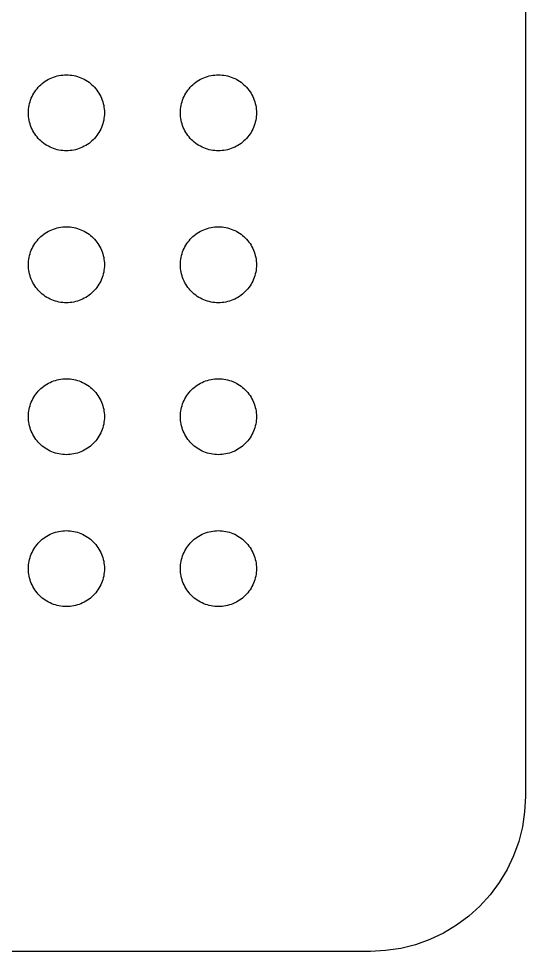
# Model space of a CAD drawing. Header units: millimetres. Extents: x 3 to 101, y 3 to 109.
# Drawn here: x 87.74 to 101.08, y 2.92 to 27.48 of the extents above; entities that cross this region are included whole.
import ezdxf

# ---------------------------------------------------------------- set-up
doc = ezdxf.new("R2010")
doc.units = ezdxf.units.MM
doc.layers.add('CUT', color=1, linetype='Continuous')
doc.layers.add('ENGRAVE', color=5, linetype='Continuous')

msp = doc.modelspace()

# ---------------------------------------------------------------- linework, layer by layer
at = {"layer": 'CUT'}
msp.add_lwpolyline([(101.075, 105.0018), (101.075, 6.9982), (101.0555, 6.6006), (100.9968, 6.205), (100.8996, 5.8171), (100.7649, 5.4405), (100.5939, 5.079), (100.3883, 4.736), (100.1501, 4.4148), (99.8815, 4.1185), (99.5852, 3.8499), (99.264, 3.6117), (98.921, 3.4061), (98.5595, 3.2351), (98.1829, 3.1004), (97.795, 3.0032), (97.3994, 2.9445), (97.0018, 2.925), (97.0018, 2.925), (6.9982, 2.925)], dxfattribs=at)
at = {"layer": 'ENGRAVE'}
for points in [[(90, 25), (89.9988, 24.9509), (89.9952, 24.902), (89.9892, 24.8533), (89.9808, 24.8049), (89.97, 24.757), (89.9569, 24.7097), (89.9415, 24.6631), (89.9239, 24.6173), (89.904, 24.5724), (89.8819, 24.5286), (89.8577, 24.4859), (89.8315, 24.4444), (89.8032, 24.4043), (89.773, 24.3656), (89.741, 24.3284), (89.7071, 24.2929), (89.6716, 24.259), (89.6344, 24.227), (89.5957, 24.1968), (89.5556, 24.1685), (89.5141, 24.1423), (89.4714, 24.1181), (89.4276, 24.096), (89.3827, 24.0761), (89.3369, 24.0585), (89.2903, 24.0431), (89.243, 24.03), (89.1951, 24.0192), (89.1467, 24.0108), (89.098, 24.0048), (89.0491, 24.0012), (89, 24), (88.9509, 24.0012), (88.902, 24.0048), (88.8533, 24.0108), (88.8049, 24.0192), (88.757, 24.03), (88.7097, 24.0431), (88.6631, 24.0585), (88.6173, 24.0761), (88.5724, 24.096), (88.5286, 24.1181), (88.4859, 24.1423), (88.4444, 24.1685), (88.4043, 24.1968), (88.3656, 24.227), (88.3284, 24.259), (88.2929, 24.2929), (88.259, 24.3284), (88.227, 24.3656), (88.1968, 24.4043), (88.1685, 24.4444), (88.1423, 24.4859), (88.1181, 24.5286), (88.096, 24.5724), (88.0761, 24.6173), (88.0585, 24.6631), (88.0431, 24.7097), (88.03, 24.757), (88.0192, 24.8049), (88.0108, 24.8533), (88.0048, 24.902), (88.0012, 24.9509), (88, 25), (88.0012, 25.0491), (88.0048, 25.098), (88.0108, 25.1467), (88.0192, 25.1951), (88.03, 25.243), (88.0431, 25.2903), (88.0585, 25.3369), (88.0761, 25.3827), (88.096, 25.4276), (88.1181, 25.4714), (88.1423, 25.5141), (88.1685, 25.5556), (88.1968, 25.5957), (88.227, 25.6344), (88.259, 25.6716), (88.2929, 25.7071), (88.3284, 25.741), (88.3656, 25.773), (88.4043, 25.8032), (88.4444, 25.8315), (88.4859, 25.8577), (88.5286, 25.8819), (88.5724, 25.904), (88.6173, 25.9239), (88.6631, 25.9415), (88.7097, 25.9569), (88.757, 25.97), (88.8049, 25.9808), (88.8533, 25.9892), (88.902, 25.9952), (88.9509, 25.9988), (89, 26), (89.0491, 25.9988), (89.098, 25.9952), (89.1467, 25.9892), (89.1951, 25.9808), (89.243, 25.97), (89.2903, 25.9569), (89.3369, 25.9415), (89.3827, 25.9239), (89.4276, 25.904), (89.4714, 25.8819), (89.5141, 25.8577), (89.5556, 25.8315), (89.5957, 25.8032), (89.6344, 25.773), (89.6716, 25.741), (89.7071, 25.7071), (89.741, 25.6716), (89.773, 25.6344), (89.8032, 25.5957), (89.8315, 25.5556), (89.8577, 25.5141), (89.8819, 25.4714), (89.904, 25.4276), (89.9239, 25.3827), (89.9415, 25.3369), (89.9569, 25.2903), (89.97, 25.243), (89.9808, 25.1951), (89.9892, 25.1467), (89.9952, 25.098), (89.9988, 25.0491), (90, 25)], [(94, 25), (93.9988, 24.9509), (93.9952, 24.902), (93.9892, 24.8533), (93.9808, 24.8049), (93.97, 24.757), (93.9569, 24.7097), (93.9415, 24.6631), (93.9239, 24.6173), (93.904, 24.5724), (93.8819, 24.5286), (93.8577, 24.4859), (93.8315, 24.4444), (93.8032, 24.4043), (93.773, 24.3656), (93.741, 24.3284), (93.7071, 24.2929), (93.6716, 24.259), (93.6344, 24.227), (93.5957, 24.1968), (93.5556, 24.1685), (93.5141, 24.1423), (93.4714, 24.1181), (93.4276, 24.096), (93.3827, 24.0761), (93.3369, 24.0585), (93.2903, 24.0431), (93.243, 24.03), (93.1951, 24.0192), (93.1467, 24.0108), (93.098, 24.0048), (93.0491, 24.0012), (93, 24), (92.9509, 24.0012), (92.902, 24.0048), (92.8533, 24.0108), (92.8049, 24.0192), (92.757, 24.03), (92.7097, 24.0431), (92.6631, 24.0585), (92.6173, 24.0761), (92.5724, 24.096), (92.5286, 24.1181), (92.4859, 24.1423), (92.4444, 24.1685), (92.4043, 24.1968), (92.3656, 24.227), (92.3284, 24.259), (92.2929, 24.2929), (92.259, 24.3284), (92.227, 24.3656), (92.1968, 24.4043), (92.1685, 24.4444), (92.1423, 24.4859), (92.1181, 24.5286), (92.096, 24.5724), (92.0761, 24.6173), (92.0585, 24.6631), (92.0431, 24.7097), (92.03, 24.757), (92.0192, 24.8049), (92.0108, 24.8533), (92.0048, 24.902), (92.0012, 24.9509), (92, 25), (92.0012, 25.0491), (92.0048, 25.098), (92.0108, 25.1467), (92.0192, 25.1951), (92.03, 25.243), (92.0431, 25.2903), (92.0585, 25.3369), (92.0761, 25.3827), (92.096, 25.4276), (92.1181, 25.4714), (92.1423, 25.5141), (92.1685, 25.5556), (92.1968, 25.5957), (92.227, 25.6344), (92.259, 25.6716), (92.2929, 25.7071), (92.3284, 25.741), (92.3656, 25.773), (92.4043, 25.8032), (92.4444, 25.8315), (92.4859, 25.8577), (92.5286, 25.8819), (92.5724, 25.904), (92.6173, 25.9239), (92.6631, 25.9415), (92.7097, 25.9569), (92.757, 25.97), (92.8049, 25.9808), (92.8533, 25.9892), (92.902, 25.9952), (92.9509, 25.9988), (93, 26), (93.0491, 25.9988), (93.098, 25.9952), (93.1467, 25.9892), (93.1951, 25.9808), (93.243, 25.97), (93.2903, 25.9569), (93.3369, 25.9415), (93.3827, 25.9239), (93.4276, 25.904), (93.4714, 25.8819), (93.5141, 25.8577), (93.5556, 25.8315), (93.5957, 25.8032), (93.6344, 25.773), (93.6716, 25.741), (93.7071, 25.7071), (93.741, 25.6716), (93.773, 25.6344), (93.8032, 25.5957), (93.8315, 25.5556), (93.8577, 25.5141), (93.8819, 25.4714), (93.904, 25.4276), (93.9239, 25.3827), (93.9415, 25.3369), (93.9569, 25.2903), (93.97, 25.243), (93.9808, 25.1951), (93.9892, 25.1467), (93.9952, 25.098), (93.9988, 25.0491), (94, 25)], [(90, 21), (89.9988, 20.9509), (89.9952, 20.902), (89.9892, 20.8533), (89.9808, 20.8049), (89.97, 20.757), (89.9569, 20.7097), (89.9415, 20.6631), (89.9239, 20.6173), (89.904, 20.5724), (89.8819, 20.5286), (89.8577, 20.4859), (89.8315, 20.4444), (89.8032, 20.4043), (89.773, 20.3656), (89.741, 20.3284), (89.7071, 20.2929), (89.6716, 20.259), (89.6344, 20.227), (89.5957, 20.1968), (89.5556, 20.1685), (89.5141, 20.1423), (89.4714, 20.1181), (89.4276, 20.096), (89.3827, 20.0761), (89.3369, 20.0585), (89.2903, 20.0431), (89.243, 20.03), (89.1951, 20.0192), (89.1467, 20.0108), (89.098, 20.0048), (89.0491, 20.0012), (89, 20), (88.9509, 20.0012), (88.902, 20.0048), (88.8533, 20.0108), (88.8049, 20.0192), (88.757, 20.03), (88.7097, 20.0431), (88.6631, 20.0585), (88.6173, 20.0761), (88.5724, 20.096), (88.5286, 20.1181), (88.4859, 20.1423), (88.4444, 20.1685), (88.4043, 20.1968), (88.3656, 20.227), (88.3284, 20.259), (88.2929, 20.2929), (88.259, 20.3284), (88.227, 20.3656), (88.1968, 20.4043), (88.1685, 20.4444), (88.1423, 20.4859), (88.1181, 20.5286), (88.096, 20.5724), (88.0761, 20.6173), (88.0585, 20.6631), (88.0431, 20.7097), (88.03, 20.757), (88.0192, 20.8049), (88.0108, 20.8533), (88.0048, 20.902), (88.0012, 20.9509), (88, 21), (88.0012, 21.0491), (88.0048, 21.098), (88.0108, 21.1467), (88.0192, 21.1951), (88.03, 21.243), (88.0431, 21.2903), (88.0585, 21.3369), (88.0761, 21.3827), (88.096, 21.4276), (88.1181, 21.4714), (88.1423, 21.5141), (88.1685, 21.5556), (88.1968, 21.5957), (88.227, 21.6344), (88.259, 21.6716), (88.2929, 21.7071), (88.3284, 21.741), (88.3656, 21.773), (88.4043, 21.8032), (88.4444, 21.8315), (88.4859, 21.8577), (88.5286, 21.8819), (88.5724, 21.904), (88.6173, 21.9239), (88.6631, 21.9415), (88.7097, 21.9569), (88.757, 21.97), (88.8049, 21.9808), (88.8533, 21.9892), (88.902, 21.9952), (88.9509, 21.9988), (89, 22), (89.0491, 21.9988), (89.098, 21.9952), (89.1467, 21.9892), (89.1951, 21.9808), (89.243, 21.97), (89.2903, 21.9569), (89.3369, 21.9415), (89.3827, 21.9239), (89.4276, 21.904), (89.4714, 21.8819), (89.5141, 21.8577), (89.5556, 21.8315), (89.5957, 21.8032), (89.6344, 21.773), (89.6716, 21.741), (89.7071, 21.7071), (89.741, 21.6716), (89.773, 21.6344), (89.8032, 21.5957), (89.8315, 21.5556), (89.8577, 21.5141), (89.8819, 21.4714), (89.904, 21.4276), (89.9239, 21.3827), (89.9415, 21.3369), (89.9569, 21.2903), (89.97, 21.243), (89.9808, 21.1951), (89.9892, 21.1467), (89.9952, 21.098), (89.9988, 21.0491), (90, 21)], [(94, 21), (93.9988, 20.9509), (93.9952, 20.902), (93.9892, 20.8533), (93.9808, 20.8049), (93.97, 20.757), (93.9569, 20.7097), (93.9415, 20.6631), (93.9239, 20.6173), (93.904, 20.5724), (93.8819, 20.5286), (93.8577, 20.4859), (93.8315, 20.4444), (93.8032, 20.4043), (93.773, 20.3656), (93.741, 20.3284), (93.7071, 20.2929), (93.6716, 20.259), (93.6344, 20.227), (93.5957, 20.1968), (93.5556, 20.1685), (93.5141, 20.1423), (93.4714, 20.1181), (93.4276, 20.096), (93.3827, 20.0761), (93.3369, 20.0585), (93.2903, 20.0431), (93.243, 20.03), (93.1951, 20.0192), (93.1467, 20.0108), (93.098, 20.0048), (93.0491, 20.0012), (93, 20), (92.9509, 20.0012), (92.902, 20.0048), (92.8533, 20.0108), (92.8049, 20.0192), (92.757, 20.03), (92.7097, 20.0431), (92.6631, 20.0585), (92.6173, 20.0761), (92.5724, 20.096), (92.5286, 20.1181), (92.4859, 20.1423), (92.4444, 20.1685), (92.4043, 20.1968), (92.3656, 20.227), (92.3284, 20.259), (92.2929, 20.2929), (92.259, 20.3284), (92.227, 20.3656), (92.1968, 20.4043), (92.1685, 20.4444), (92.1423, 20.4859), (92.1181, 20.5286), (92.096, 20.5724), (92.0761, 20.6173), (92.0585, 20.6631), (92.0431, 20.7097), (92.03, 20.757), (92.0192, 20.8049), (92.0108, 20.8533), (92.0048, 20.902), (92.0012, 20.9509), (92, 21), (92.0012, 21.0491), (92.0048, 21.098), (92.0108, 21.1467), (92.0192, 21.1951), (92.03, 21.243), (92.0431, 21.2903), (92.0585, 21.3369), (92.0761, 21.3827), (92.096, 21.4276), (92.1181, 21.4714), (92.1423, 21.5141), (92.1685, 21.5556), (92.1968, 21.5957), (92.227, 21.6344), (92.259, 21.6716), (92.2929, 21.7071), (92.3284, 21.741), (92.3656, 21.773), (92.4043, 21.8032), (92.4444, 21.8315), (92.4859, 21.8577), (92.5286, 21.8819), (92.5724, 21.904), (92.6173, 21.9239), (92.6631, 21.9415), (92.7097, 21.9569), (92.757, 21.97), (92.8049, 21.9808), (92.8533, 21.9892), (92.902, 21.9952), (92.9509, 21.9988), (93, 22), (93.0491, 21.9988), (93.098, 21.9952), (93.1467, 21.9892), (93.1951, 21.9808), (93.243, 21.97), (93.2903, 21.9569), (93.3369, 21.9415), (93.3827, 21.9239), (93.4276, 21.904), (93.4714, 21.8819), (93.5141, 21.8577), (93.5556, 21.8315), (93.5957, 21.8032), (93.6344, 21.773), (93.6716, 21.741), (93.7071, 21.7071), (93.741, 21.6716), (93.773, 21.6344), (93.8032, 21.5957), (93.8315, 21.5556), (93.8577, 21.5141), (93.8819, 21.4714), (93.904, 21.4276), (93.9239, 21.3827), (93.9415, 21.3369), (93.9569, 21.2903), (93.97, 21.243), (93.9808, 21.1951), (93.9892, 21.1467), (93.9952, 21.098), (93.9988, 21.0491), (94, 21)], [(90, 17), (89.9988, 16.9509), (89.9952, 16.902), (89.9892, 16.8533), (89.9808, 16.8049), (89.97, 16.757), (89.9569, 16.7097), (89.9415, 16.6631), (89.9239, 16.6173), (89.904, 16.5724), (89.8819, 16.5286), (89.8577, 16.4859), (89.8315, 16.4444), (89.8032, 16.4043), (89.773, 16.3656), (89.741, 16.3284), (89.7071, 16.2929), (89.6716, 16.259), (89.6344, 16.227), (89.5957, 16.1968), (89.5556, 16.1685), (89.5141, 16.1423), (89.4714, 16.1181), (89.4276, 16.096), (89.3827, 16.0761), (89.3369, 16.0585), (89.2903, 16.0431), (89.243, 16.03), (89.1951, 16.0192), (89.1467, 16.0108), (89.098, 16.0048), (89.0491, 16.0012), (89, 16), (88.9509, 16.0012), (88.902, 16.0048), (88.8533, 16.0108), (88.8049, 16.0192), (88.757, 16.03), (88.7097, 16.0431), (88.6631, 16.0585), (88.6173, 16.0761), (88.5724, 16.096), (88.5286, 16.1181), (88.4859, 16.1423), (88.4444, 16.1685), (88.4043, 16.1968), (88.3656, 16.227), (88.3284, 16.259), (88.2929, 16.2929), (88.259, 16.3284), (88.227, 16.3656), (88.1968, 16.4043), (88.1685, 16.4444), (88.1423, 16.4859), (88.1181, 16.5286), (88.096, 16.5724), (88.0761, 16.6173), (88.0585, 16.6631), (88.0431, 16.7097), (88.03, 16.757), (88.0192, 16.8049), (88.0108, 16.8533), (88.0048, 16.902), (88.0012, 16.9509), (88, 17), (88.0012, 17.0491), (88.0048, 17.098), (88.0108, 17.1467), (88.0192, 17.1951), (88.03, 17.243), (88.0431, 17.2903), (88.0585, 17.3369), (88.0761, 17.3827), (88.096, 17.4276), (88.1181, 17.4714), (88.1423, 17.5141), (88.1685, 17.5556), (88.1968, 17.5957), (88.227, 17.6344), (88.259, 17.6716), (88.2929, 17.7071), (88.3284, 17.741), (88.3656, 17.773), (88.4043, 17.8032), (88.4444, 17.8315), (88.4859, 17.8577), (88.5286, 17.8819), (88.5724, 17.904), (88.6173, 17.9239), (88.6631, 17.9415), (88.7097, 17.9569), (88.757, 17.97), (88.8049, 17.9808), (88.8533, 17.9892), (88.902, 17.9952), (88.9509, 17.9988), (89, 18), (89.0491, 17.9988), (89.098, 17.9952), (89.1467, 17.9892), (89.1951, 17.9808), (89.243, 17.97), (89.2903, 17.9569), (89.3369, 17.9415), (89.3827, 17.9239), (89.4276, 17.904), (89.4714, 17.8819), (89.5141, 17.8577), (89.5556, 17.8315), (89.5957, 17.8032), (89.6344, 17.773), (89.6716, 17.741), (89.7071, 17.7071), (89.741, 17.6716), (89.773, 17.6344), (89.8032, 17.5957), (89.8315, 17.5556), (89.8577, 17.5141), (89.8819, 17.4714), (89.904, 17.4276), (89.9239, 17.3827), (89.9415, 17.3369), (89.9569, 17.2903), (89.97, 17.243), (89.9808, 17.1951), (89.9892, 17.1467), (89.9952, 17.098), (89.9988, 17.0491), (90, 17)], [(94, 17), (93.9988, 16.9509), (93.9952, 16.902), (93.9892, 16.8533), (93.9808, 16.8049), (93.97, 16.757), (93.9569, 16.7097), (93.9415, 16.6631), (93.9239, 16.6173), (93.904, 16.5724), (93.8819, 16.5286), (93.8577, 16.4859), (93.8315, 16.4444), (93.8032, 16.4043), (93.773, 16.3656), (93.741, 16.3284), (93.7071, 16.2929), (93.6716, 16.259), (93.6344, 16.227), (93.5957, 16.1968), (93.5556, 16.1685), (93.5141, 16.1423), (93.4714, 16.1181), (93.4276, 16.096), (93.3827, 16.0761), (93.3369, 16.0585), (93.2903, 16.0431), (93.243, 16.03), (93.1951, 16.0192), (93.1467, 16.0108), (93.098, 16.0048), (93.0491, 16.0012), (93, 16), (92.9509, 16.0012), (92.902, 16.0048), (92.8533, 16.0108), (92.8049, 16.0192), (92.757, 16.03), (92.7097, 16.0431), (92.6631, 16.0585), (92.6173, 16.0761), (92.5724, 16.096), (92.5286, 16.1181), (92.4859, 16.1423), (92.4444, 16.1685), (92.4043, 16.1968), (92.3656, 16.227), (92.3284, 16.259), (92.2929, 16.2929), (92.259, 16.3284), (92.227, 16.3656), (92.1968, 16.4043), (92.1685, 16.4444), (92.1423, 16.4859), (92.1181, 16.5286), (92.096, 16.5724), (92.0761, 16.6173), (92.0585, 16.6631), (92.0431, 16.7097), (92.03, 16.757), (92.0192, 16.8049), (92.0108, 16.8533), (92.0048, 16.902), (92.0012, 16.9509), (92, 17), (92.0012, 17.0491), (92.0048, 17.098), (92.0108, 17.1467), (92.0192, 17.1951), (92.03, 17.243), (92.0431, 17.2903), (92.0585, 17.3369), (92.0761, 17.3827), (92.096, 17.4276), (92.1181, 17.4714), (92.1423, 17.5141), (92.1685, 17.5556), (92.1968, 17.5957), (92.227, 17.6344), (92.259, 17.6716), (92.2929, 17.7071), (92.3284, 17.741), (92.3656, 17.773), (92.4043, 17.8032), (92.4444, 17.8315), (92.4859, 17.8577), (92.5286, 17.8819), (92.5724, 17.904), (92.6173, 17.9239), (92.6631, 17.9415), (92.7097, 17.9569), (92.757, 17.97), (92.8049, 17.9808), (92.8533, 17.9892), (92.902, 17.9952), (92.9509, 17.9988), (93, 18), (93.0491, 17.9988), (93.098, 17.9952), (93.1467, 17.9892), (93.1951, 17.9808), (93.243, 17.97), (93.2903, 17.9569), (93.3369, 17.9415), (93.3827, 17.9239), (93.4276, 17.904), (93.4714, 17.8819), (93.5141, 17.8577), (93.5556, 17.8315), (93.5957, 17.8032), (93.6344, 17.773), (93.6716, 17.741), (93.7071, 17.7071), (93.741, 17.6716), (93.773, 17.6344), (93.8032, 17.5957), (93.8315, 17.5556), (93.8577, 17.5141), (93.8819, 17.4714), (93.904, 17.4276), (93.9239, 17.3827), (93.9415, 17.3369), (93.9569, 17.2903), (93.97, 17.243), (93.9808, 17.1951), (93.9892, 17.1467), (93.9952, 17.098), (93.9988, 17.0491), (94, 17)], [(90, 13), (89.9988, 12.9509), (89.9952, 12.902), (89.9892, 12.8533), (89.9808, 12.8049), (89.97, 12.757), (89.9569, 12.7097), (89.9415, 12.6631), (89.9239, 12.6173), (89.904, 12.5724), (89.8819, 12.5286), (89.8577, 12.4859), (89.8315, 12.4444), (89.8032, 12.4043), (89.773, 12.3656), (89.741, 12.3284), (89.7071, 12.2929), (89.6716, 12.259), (89.6344, 12.227), (89.5957, 12.1968), (89.5556, 12.1685), (89.5141, 12.1423), (89.4714, 12.1181), (89.4276, 12.096), (89.3827, 12.0761), (89.3369, 12.0585), (89.2903, 12.0431), (89.243, 12.03), (89.1951, 12.0192), (89.1467, 12.0108), (89.098, 12.0048), (89.0491, 12.0012), (89, 12), (88.9509, 12.0012), (88.902, 12.0048), (88.8533, 12.0108), (88.8049, 12.0192), (88.757, 12.03), (88.7097, 12.0431), (88.6631, 12.0585), (88.6173, 12.0761), (88.5724, 12.096), (88.5286, 12.1181), (88.4859, 12.1423), (88.4444, 12.1685), (88.4043, 12.1968), (88.3656, 12.227), (88.3284, 12.259), (88.2929, 12.2929), (88.259, 12.3284), (88.227, 12.3656), (88.1968, 12.4043), (88.1685, 12.4444), (88.1423, 12.4859), (88.1181, 12.5286), (88.096, 12.5724), (88.0761, 12.6173), (88.0585, 12.6631), (88.0431, 12.7097), (88.03, 12.757), (88.0192, 12.8049), (88.0108, 12.8533), (88.0048, 12.902), (88.0012, 12.9509), (88, 13), (88.0012, 13.0491), (88.0048, 13.098), (88.0108, 13.1467), (88.0192, 13.1951), (88.03, 13.243), (88.0431, 13.2903), (88.0585, 13.3369), (88.0761, 13.3827), (88.096, 13.4276), (88.1181, 13.4714), (88.1423, 13.5141), (88.1685, 13.5556), (88.1968, 13.5957), (88.227, 13.6344), (88.259, 13.6716), (88.2929, 13.7071), (88.3284, 13.741), (88.3656, 13.773), (88.4043, 13.8032), (88.4444, 13.8315), (88.4859, 13.8577), (88.5286, 13.8819), (88.5724, 13.904), (88.6173, 13.9239), (88.6631, 13.9415), (88.7097, 13.9569), (88.757, 13.97), (88.8049, 13.9808), (88.8533, 13.9892), (88.902, 13.9952), (88.9509, 13.9988), (89, 14), (89.0491, 13.9988), (89.098, 13.9952), (89.1467, 13.9892), (89.1951, 13.9808), (89.243, 13.97), (89.2903, 13.9569), (89.3369, 13.9415), (89.3827, 13.9239), (89.4276, 13.904), (89.4714, 13.8819), (89.5141, 13.8577), (89.5556, 13.8315), (89.5957, 13.8032), (89.6344, 13.773), (89.6716, 13.741), (89.7071, 13.7071), (89.741, 13.6716), (89.773, 13.6344), (89.8032, 13.5957), (89.8315, 13.5556), (89.8577, 13.5141), (89.8819, 13.4714), (89.904, 13.4276), (89.9239, 13.3827), (89.9415, 13.3369), (89.9569, 13.2903), (89.97, 13.243), (89.9808, 13.1951), (89.9892, 13.1467), (89.9952, 13.098), (89.9988, 13.0491), (90, 13)], [(94, 13), (93.9988, 12.9509), (93.9952, 12.902), (93.9892, 12.8533), (93.9808, 12.8049), (93.97, 12.757), (93.9569, 12.7097), (93.9415, 12.6631), (93.9239, 12.6173), (93.904, 12.5724), (93.8819, 12.5286), (93.8577, 12.4859), (93.8315, 12.4444), (93.8032, 12.4043), (93.773, 12.3656), (93.741, 12.3284), (93.7071, 12.2929), (93.6716, 12.259), (93.6344, 12.227), (93.5957, 12.1968), (93.5556, 12.1685), (93.5141, 12.1423), (93.4714, 12.1181), (93.4276, 12.096), (93.3827, 12.0761), (93.3369, 12.0585), (93.2903, 12.0431), (93.243, 12.03), (93.1951, 12.0192), (93.1467, 12.0108), (93.098, 12.0048), (93.0491, 12.0012), (93, 12), (92.9509, 12.0012), (92.902, 12.0048), (92.8533, 12.0108), (92.8049, 12.0192), (92.757, 12.03), (92.7097, 12.0431), (92.6631, 12.0585), (92.6173, 12.0761), (92.5724, 12.096), (92.5286, 12.1181), (92.4859, 12.1423), (92.4444, 12.1685), (92.4043, 12.1968), (92.3656, 12.227), (92.3284, 12.259), (92.2929, 12.2929), (92.259, 12.3284), (92.227, 12.3656), (92.1968, 12.4043), (92.1685, 12.4444), (92.1423, 12.4859), (92.1181, 12.5286), (92.096, 12.5724), (92.0761, 12.6173), (92.0585, 12.6631), (92.0431, 12.7097), (92.03, 12.757), (92.0192, 12.8049), (92.0108, 12.8533), (92.0048, 12.902), (92.0012, 12.9509), (92, 13), (92.0012, 13.0491), (92.0048, 13.098), (92.0108, 13.1467), (92.0192, 13.1951), (92.03, 13.243), (92.0431, 13.2903), (92.0585, 13.3369), (92.0761, 13.3827), (92.096, 13.4276), (92.1181, 13.4714), (92.1423, 13.5141), (92.1685, 13.5556), (92.1968, 13.5957), (92.227, 13.6344), (92.259, 13.6716), (92.2929, 13.7071), (92.3284, 13.741), (92.3656, 13.773), (92.4043, 13.8032), (92.4444, 13.8315), (92.4859, 13.8577), (92.5286, 13.8819), (92.5724, 13.904), (92.6173, 13.9239), (92.6631, 13.9415), (92.7097, 13.9569), (92.757, 13.97), (92.8049, 13.9808), (92.8533, 13.9892), (92.902, 13.9952), (92.9509, 13.9988), (93, 14), (93.0491, 13.9988), (93.098, 13.9952), (93.1467, 13.9892), (93.1951, 13.9808), (93.243, 13.97), (93.2903, 13.9569), (93.3369, 13.9415), (93.3827, 13.9239), (93.4276, 13.904), (93.4714, 13.8819), (93.5141, 13.8577), (93.5556, 13.8315), (93.5957, 13.8032), (93.6344, 13.773), (93.6716, 13.741), (93.7071, 13.7071), (93.741, 13.6716), (93.773, 13.6344), (93.8032, 13.5957), (93.8315, 13.5556), (93.8577, 13.5141), (93.8819, 13.4714), (93.904, 13.4276), (93.9239, 13.3827), (93.9415, 13.3369), (93.9569, 13.2903), (93.97, 13.243), (93.9808, 13.1951), (93.9892, 13.1467), (93.9952, 13.098), (93.9988, 13.0491), (94, 13)]]:
    msp.add_lwpolyline(points, close=True, dxfattribs=at)

doc.saveas('drawing.dxf')
